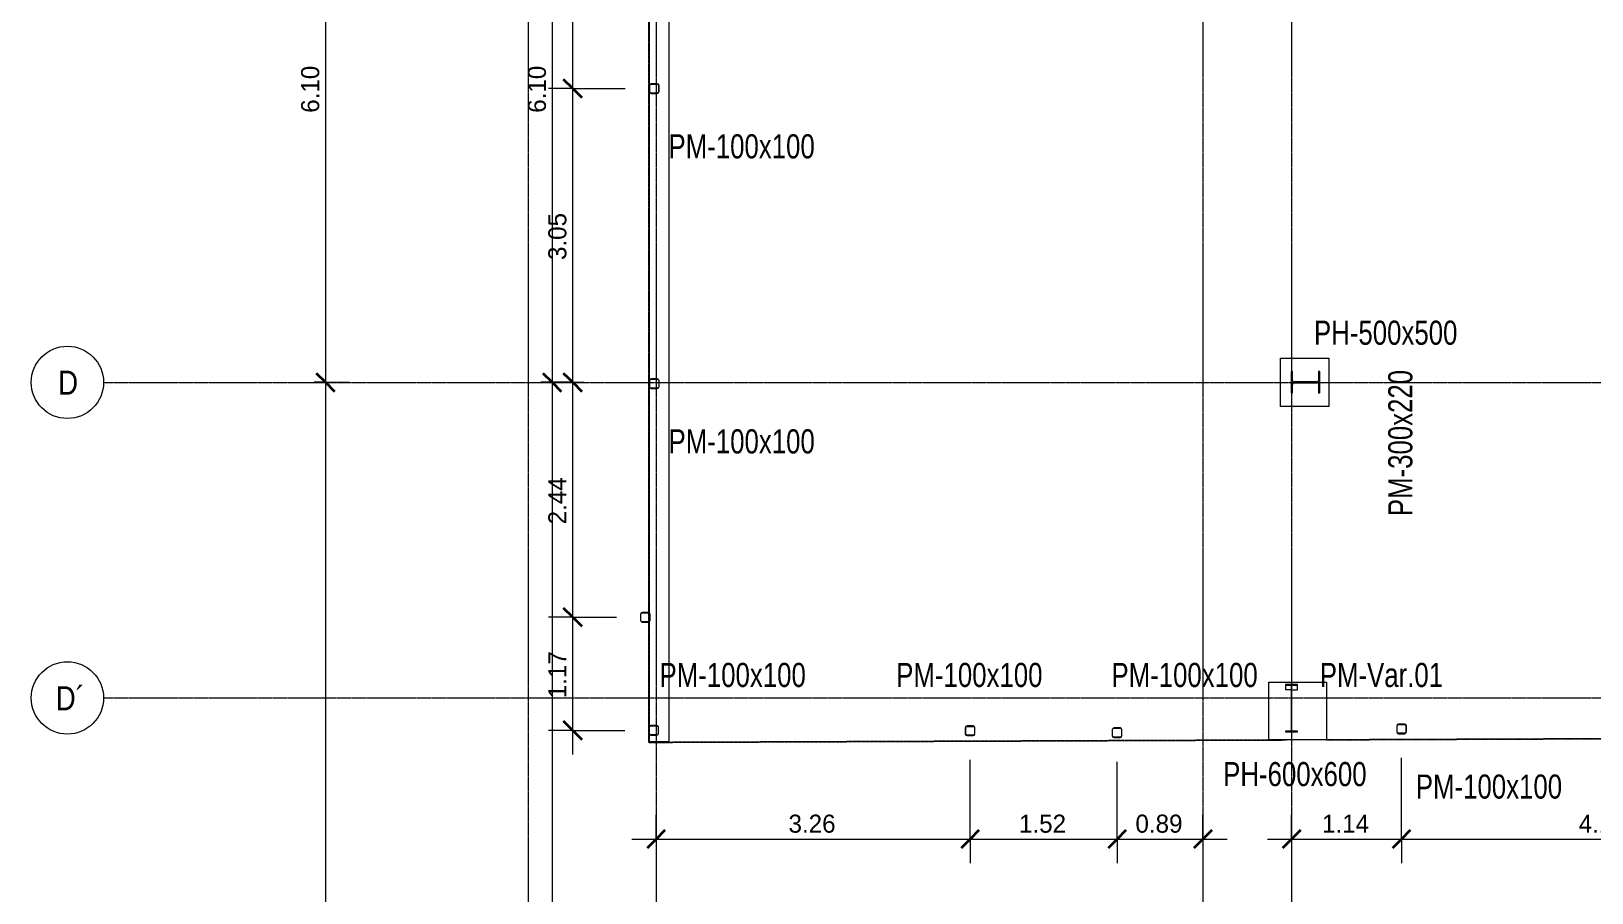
# Model space of a CAD drawing. Header units: centimetres. Extents: x -13763 to -5005, y -754 to 6606.
# Drawn here: x -13763 to -12145, y 2019 to 2913 of the extents above; entities that cross this region are included whole.
import ezdxf

# ---------------------------------------------------------------- set-up
doc = ezdxf.new("R2010")
doc.units = ezdxf.units.CM
doc.linetypes.add('_Overhead', pattern=[0.47625, 0.3175, -0.15875])
doc.linetypes.add('Grid Line', pattern=[2.2225, 1.27, -0.3175, 0.3175, -0.3175])
for name, color, linetype, lineweight in [('A-ANNO-DIMS', 7, 'Continuous', 9), ('A-ANNO-DIMS-125', 7, 'Continuous', 9), ('A-FLOR', 7, 'Continuous', 9), ('A-WALL', 7, 'Continuous', 9), ('S-COLS', 7, 'Continuous', 9), ('S-COLS-IDEN', 7, 'Continuous', 9), ('S-GRID', 7, 'Continuous', 9), ('S-GRID-IDEN', 7, 'Continuous', 9)]:
    doc.layers.add(name, color=color, linetype=linetype, lineweight=lineweight)
doc.styles.add('Century Gothic', font='GOTHIC.TTF', dxfattribs={"width": 0.8, "height": 25})
doc.styles.add('Century Gothic_1', font='GOTHIC.TTF', dxfattribs={"height": 18.75})
doc.styles.add('Saira Condensed', font='SairaCondensed-Regular.ttf', dxfattribs={"height": 25})
doc.dimstyles.new('FCA_N_Cotas_E100_1', dxfattribs={"dimscale": 30.48, "dimtxt": 19.578155, "dimasz": 0.615157, "dimexe": 0.82021, "dimexo": 0.82021, "dimgap": 0.04101, "dimtad": 1, "dimlfac": 0.01, "dimrnd": 0.01, "dimzin": 0, "dimdsep": 46, "dimtxsty": 'Century Gothic_1', "dimblk1": 'OBLIQUE', "dimblk2": 'OBLIQUE', "dimsah": 1, "dimcen": 0.09, "dimdle": 0.82021, "dimadec": 3, "dimazin": 2, "dimtfac": 1, "dimtdec": 4, "dimtix": 1, "dimtmove": 0, "dimatfit": 3, "dimfxl": 1, "dimtvp": 1, "dimtolj": 1, "dimtzin": 0, "dimarcsym": 2})

# ---------------------------------------------------------------- blocks, each defined once
blk = doc.blocks.new('HSS Rectangular-Column - 100 x 100 mm-1472442-N01 - Planta - Detalle planta 02')
at = {"layer": 'S-COLS'}
h = blk.add_hatch(dxfattribs=at)
h.set_pattern_fill('FP_1', color=256, style=0, pattern_type=2)
h.set_pattern_definition([(45, (10151.38, -2920.313), (-31.4309, 31.4309), []), (45, (10151.38, -2872.69), (-31.4309, 31.4309), [])])
h.paths.add_polyline_path([(-3.1, -5), (3.1, -5), (4.4, -4.4), (5, -3.1), (5, 3.1), (4.4, 4.4), (3.1, 5), (-3.1, 5), (-4.4, 4.4), (-5, 3.1), (-5, -3.1), (-4.4, -4.4)])
h.paths.add_polyline_path([(-3.6, -4.6), (-4.3, -4.3), (-4.6, -3.6), (-4.6, 3.6), (-4.3, 4.3), (-3.6, 4.6), (3.6, 4.6), (4.3, 4.3), (4.6, 3.6), (4.6, -3.6), (4.3, -4.3), (3.6, -4.6)])
at = {"layer": 'S-COLS', "lineweight": 18}
for p, q in [((-5, 3.1), (-5, -3.1)), ((-4.6, -3.6), (-4.6, 3.6)), ((-3.6, 4.6), (3.6, 4.6)), ((3.1, 5), (-3.1, 5)), ((4.6, 3.6), (4.6, -3.6)), ((5, -3.1), (5, 3.1)), ((3.6, -4.6), (-3.6, -4.6)), ((-3.1, -5), (3.1, -5))]:
    blk.add_line(p, q, dxfattribs=at)
for centre, radius, start, end in [((-3.1, 3.1), 1.9, 90, 180), ((-3.6, 3.6), 0.952, 90, 180), ((3.1, 3.1), 1.91, 360, 90), ((3.6, 3.6), 0.953, 0, 90), ((-3.1, -3.1), 1.91, 180, 270), ((-3.6, -3.6), 0.953, 180, 270), ((3.1, -3.1), 1.9, 270, 360), ((3.6, -3.6), 0.952, 270, 0)]:
    blk.add_arc(centre, radius, start, end, dxfattribs=at)
blk = doc.blocks.new('HSS Rectangular-Column - 100 x 100 mm-V1-N01 - Planta - Detalle planta 02')
at = {"layer": 'S-COLS'}
h = blk.add_hatch(dxfattribs=at)
h.set_pattern_fill('FP_2', color=256, style=0, pattern_type=2)
h.set_pattern_definition([(45, (10150.923, -3279.784), (-31.4309, 31.4309), []), (45, (10150.923, -3232.16), (-31.4309, 31.4309), [])])
h.paths.add_polyline_path([(3.1, -5), (4.4, -4.4), (5, -3.1), (5, 3.1), (4.4, 4.4), (3.1, 5), (-3.1, 5), (-4.4, 4.4), (-5, 3.1), (-5, -3.1), (-4.4, -4.4), (-3.1, -5)])
h.paths.add_polyline_path([(3.6, -4.6), (-3.6, -4.6), (-4.3, -4.3), (-4.6, -3.6), (-4.6, 3.6), (-4.3, 4.3), (-3.6, 4.6), (3.6, 4.6), (4.3, 4.3), (4.6, 3.6), (4.6, -3.6), (4.3, -4.3)])
at = {"layer": 'S-COLS', "lineweight": 18}
for p, q in [((-5, 3.1), (-5, -3.1)), ((-4.6, -3.6), (-4.6, 3.6)), ((-3.6, 4.6), (3.6, 4.6)), ((3.1, 5), (-3.1, 5)), ((4.6, 3.6), (4.6, -3.6)), ((5, -3.1), (5, 3.1)), ((3.6, -4.6), (-3.6, -4.6)), ((-3.1, -5), (3.1, -5))]:
    blk.add_line(p, q, dxfattribs=at)
for centre, radius, start, end in [((-3.1, 3.1), 1.9, 90, 180), ((-3.6, 3.6), 0.952, 90, 180), ((3.1, 3.1), 1.91, 360, 90), ((3.6, 3.6), 0.953, 0, 90), ((-3.1, -3.1), 1.91, 180, 270), ((-3.6, -3.6), 0.953, 180, 270), ((3.1, -3.1), 1.9, 270, 360), ((3.6, -3.6), 0.952, 270, 0)]:
    blk.add_arc(centre, radius, start, end, dxfattribs=at)
blk = doc.blocks.new('HSS Rectangular-Column - 100 x 100 mm-V2-N01 - Planta - Detalle planta 02')
at = {"layer": 'S-COLS', "lineweight": 18}
for p, q in [((-5, 3.095), (-5, -3.095)), ((-4.6, -3.6475), (-4.6, 3.6475)), ((-3.6475, 4.6), (3.6475, 4.6)), ((3.095, 5), (-3.095, 5)), ((4.6, 3.6475), (4.6, -3.6475)), ((5, -3.095), (5, 3.095)), ((3.6475, -4.6), (-3.6475, -4.6)), ((-3.095, -5), (3.095, -5))]:
    blk.add_line(p, q, dxfattribs=at)
for centre, radius, start, end in [((-3.095, 3.095), 1.905, 90, 180), ((-3.6475, 3.6475), 0.9525, 90, 180), ((3.095, 3.095), 1.905, 360, 90), ((3.6475, 3.6475), 0.9525, 0, 90), ((-3.095, -3.095), 1.905, 180, 270), ((-3.6475, -3.6475), 0.9525, 180, 270), ((3.095, -3.095), 1.905, 270, 360), ((3.6475, -3.6475), 0.9525, 270, 0)]:
    blk.add_arc(centre, radius, start, end, dxfattribs=at)
blk = doc.blocks.new('HSS Rectangular-Column - 100 x 100 mm-V5-N01 - Planta - Detalle planta 02')
at = {"layer": 'S-COLS'}
h = blk.add_hatch(dxfattribs=at)
h.set_pattern_fill('FP_4', color=256, style=0, pattern_type=2)
h.set_pattern_definition([(45, (10160.215, -3037.55), (-31.4309, 31.4309), []), (45, (10160.215, -2989.924), (-31.4309, 31.4309), [])])
h.paths.add_polyline_path([(3.1, -5), (4.4, -4.4), (5, -3.1), (5, 3.1), (4.4, 4.4), (3.1, 5), (-3.1, 5), (-4.4, 4.4), (-5, 3.1), (-5, -3.1), (-4.4, -4.4), (-3.1, -5)])
h.paths.add_polyline_path([(3.6, -4.6), (-3.7, -4.6), (-4.3, -4.3), (-4.6, -3.6), (-4.6, 3.6), (-4.3, 4.3), (-3.6, 4.6), (3.6, 4.6), (4.3, 4.3), (4.6, 3.6), (4.6, -3.6), (4.3, -4.3)])
at = {"layer": 'S-COLS', "lineweight": 18}
for p, q in [((-5, 3.1), (-5, -3.1)), ((-4.6, -3.6), (-4.6, 3.6)), ((-3.6, 4.6), (3.6, 4.6)), ((3.1, 5), (-3.1, 5)), ((4.6, 3.6), (4.6, -3.6)), ((5, -3.1), (5, 3.1)), ((3.6, -4.6), (-3.6, -4.6)), ((-3.1, -5), (3.1, -5))]:
    blk.add_line(p, q, dxfattribs=at)
for centre, radius, start, end in [((-3.1, 3.1), 1.9, 90, 180), ((-3.6, 3.6), 0.952, 90, 180), ((3.1, 3.1), 1.91, 360, 90), ((3.6, 3.6), 0.953, 0, 90), ((-3.1, -3.1), 1.91, 180, 270), ((-3.6, -3.6), 0.953, 180, 270), ((3.1, -3.1), 1.9, 270, 360), ((3.6, -3.6), 0.952, 270, 0)]:
    blk.add_arc(centre, radius, start, end, dxfattribs=at)
blk = doc.blocks.new('HSS Rectangular-Column - 100 x 100 mm-1652328-N01 - Planta - Detalle planta 02')
at = {"layer": 'S-COLS'}
h = blk.add_hatch(dxfattribs=at)
h.set_pattern_fill('FP_5', color=256, style=0, pattern_type=2)
h.set_pattern_definition([(45, (9823.527, -2919.813), (-31.4309, 31.4309), []), (45, (9823.527, -2872.19), (-31.4309, 31.4309), [])])
h.paths.add_polyline_path([(-3.1, -5), (3.1, -5), (4.4, -4.4), (5, -3.1), (5, 3.1), (4.4, 4.4), (3.1, 5), (-3.1, 5), (-4.4, 4.4), (-5, 3.1), (-5, -3.1), (-4.4, -4.4)])
h.paths.add_polyline_path([(-3.6, -4.6), (-4.3, -4.3), (-4.6, -3.6), (-4.6, 3.6), (-4.3, 4.3), (-3.6, 4.6), (3.6, 4.6), (4.3, 4.3), (4.6, 3.6), (4.6, -3.6), (4.3, -4.3), (3.6, -4.6)])
at = {"layer": 'S-COLS', "lineweight": 18}
for p, q in [((-5, 3.1), (-5, -3.1)), ((-4.6, -3.6), (-4.6, 3.6)), ((-3.6, 4.6), (3.6, 4.6)), ((3.1, 5), (-3.1, 5)), ((4.6, 3.6), (4.6, -3.6)), ((5, -3.1), (5, 3.1)), ((3.6, -4.6), (-3.6, -4.6)), ((-3.1, -5), (3.1, -5))]:
    blk.add_line(p, q, dxfattribs=at)
for centre, radius, start, end in [((-3.1, 3.1), 1.9, 90, 180), ((-3.6, 3.6), 0.952, 90, 180), ((3.1, 3.1), 1.91, 360, 90), ((3.6, 3.6), 0.953, 0, 90), ((-3.1, -3.1), 1.91, 180, 270), ((-3.6, -3.6), 0.953, 180, 270), ((3.1, -3.1), 1.9, 270, 360), ((3.6, -3.6), 0.952, 270, 0)]:
    blk.add_arc(centre, radius, start, end, dxfattribs=at)
blk = doc.blocks.new('HSS Rectangular-Column - 100 x 100 mm-1473130-N01 - Planta - Detalle planta 02')
at = {"layer": 'S-COLS', "lineweight": 18}
for p, q in [((-5, 3.095), (-5, -3.095)), ((-4.6, -3.6475), (-4.6, 3.6475)), ((-3.6475, 4.6), (3.6475, 4.6)), ((3.095, 5), (-3.095, 5)), ((4.6, 3.6475), (4.6, -3.6475)), ((5, -3.095), (5, 3.095)), ((3.6475, -4.6), (-3.6475, -4.6)), ((-3.095, -5), (3.095, -5))]:
    blk.add_line(p, q, dxfattribs=at)
for centre, radius, start, end in [((-3.095, 3.095), 1.905, 90, 180), ((-3.6475, 3.6475), 0.9525, 90, 180), ((3.095, 3.095), 1.905, 360, 90), ((3.6475, 3.6475), 0.9525, 0, 90), ((-3.095, -3.095), 1.905, 180, 270), ((-3.6475, -3.6475), 0.9525, 180, 270), ((3.095, -3.095), 1.905, 270, 360), ((3.6475, -3.6475), 0.9525, 270, 0)]:
    blk.add_arc(centre, radius, start, end, dxfattribs=at)
blk = doc.blocks.new('UC-Perfil universal-Pilar - 300 x 220-1638274-N01 - Planta - Detalle planta 02')
at = {"layer": 'S-COLS'}
h = blk.add_hatch(dxfattribs=at)
h.set_pattern_fill('FP_11', color=256, style=0, pattern_type=2)
h.set_pattern_definition([(315, (-3281.23, -9475.87), (31.4309, 31.4309), []), (315, (-3233.607, -9475.87), (31.4309, 31.4309), [])])
h.paths.add_polyline_path([(-11, 15), (-11, 13.5), (-2, 13.5), (-0.9, 13), (-0.5, 11.9), (-0.5, -11.9), (-0.9, -13), (-2, -13.5), (-11, -13.5), (-11, -15), (11, -15), (11, -13.5), (2, -13.5), (0.9, -13), (0.5, -11.9), (0.5, 11.9), (0.9, 13), (2, 13.5), (11, 13.5), (11, 15)])
at = {"layer": 'S-COLS', "lineweight": 18}
for p, q in [((11, 15), (-11, 15)), ((-11, 15), (-11, 13.5)), ((-11, 13.5), (-2, 13.5)), ((-0.5, 11.9), (-0.5, -11.9)), ((0.5, -11.9), (0.5, 11.9)), ((2, 13.5), (11, 13.5)), ((11, 13.5), (11, 15)), ((-2, -13.5), (-11, -13.5)), ((-11, -13.5), (-11, -15)), ((-11, -15), (11, -15)), ((11, -13.5), (2, -13.5)), ((11, -15), (11, -13.5))]:
    blk.add_line(p, q, dxfattribs=at)
for centre, start, end in [((-2, 11.9), 0, 90), ((2, 11.9), 90, 180), ((-2, -11.9), 270, 0), ((2, -11.9), 180, 270)]:
    blk.add_arc(centre, 1.52, start, end, dxfattribs=at)
blk = doc.blocks.new('HSS Rectangular-Column - 100 x 100 mm-1468480-N01 - Planta - Detalle planta 02')
at = {"layer": 'S-COLS'}
h = blk.add_hatch(dxfattribs=at)
h.set_pattern_fill('FP_12', color=256, style=0, pattern_type=2)
h.set_pattern_definition([(45, (9376.32, -2921.813), (-31.4309, 31.4309), []), (45, (9376.32, -2874.19), (-31.4309, 31.4309), [])])
h.paths.add_polyline_path([(3.1, -5), (4.4, -4.4), (5, -3.1), (5, 3.1), (4.4, 4.4), (3.1, 5), (-3.1, 5), (-4.4, 4.4), (-5, 3.1), (-5, -3.1), (-4.4, -4.4), (-3.1, -5)])
h.paths.add_polyline_path([(3.6, -4.6), (-3.6, -4.6), (-4.3, -4.3), (-4.6, -3.6), (-4.6, 3.6), (-4.3, 4.3), (-3.6, 4.6), (3.6, 4.6), (4.3, 4.3), (4.6, 3.6), (4.6, -3.6), (4.3, -4.3)])
at = {"layer": 'S-COLS', "lineweight": 18}
for p, q in [((-5, 3.1), (-5, -3.1)), ((-4.6, -3.6), (-4.6, 3.6)), ((-3.6, 4.6), (3.6, 4.6)), ((3.1, 5), (-3.1, 5)), ((4.6, 3.6), (4.6, -3.6)), ((5, -3.1), (5, 3.1)), ((3.6, -4.6), (-3.6, -4.6)), ((-3.1, -5), (3.1, -5))]:
    blk.add_line(p, q, dxfattribs=at)
for centre, radius, start, end in [((-3.1, 3.1), 1.9, 90, 180), ((-3.6, 3.6), 0.952, 90, 180), ((3.1, 3.1), 1.91, 360, 90), ((3.6, 3.6), 0.953, 0, 90), ((-3.1, -3.1), 1.91, 180, 270), ((-3.6, -3.6), 0.953, 180, 270), ((3.1, -3.1), 1.9, 270, 360), ((3.6, -3.6), 0.952, 270, 0)]:
    blk.add_arc(centre, radius, start, end, dxfattribs=at)
blk = doc.blocks.new('Grid - 3mm-1819951-N01 - Planta - Detalle planta 02')
at = {"layer": 'S-GRID-IDEN', "color": 253, "true_color": 0xaaaaaa}
blk.add_circle((0, 0), 0.3, dxfattribs=at)
blk = doc.blocks.new('DIMBLOCK8-N01 - Planta - Detalle planta 02')
at = {"layer": 'A-ANNO-DIMS-125'}
for p, q in [((-13457.8, 3158.7), (-13469.5, 3158.7)), ((-13457.8, 3158.7), (-13457.8, 2548.7)), ((-13457.8, 3158.7), (-13432.8, 3158.7)), ((-13457.8, 2548.7), (-13469.5, 2548.7)), ((-13457.8, 2548.7), (-13432.8, 2548.7))]:
    blk.add_line(p, q, dxfattribs=at)
at = {"layer": 'A-ANNO-DIMS-125', "lineweight": 35}
for p, q in [((-13457.8, 3158.7), (-13467.2, 3168)), ((-13457.8, 3158.7), (-13448.4, 3149.3)), ((-13457.8, 2548.7), (-13467.2, 2558)), ((-13457.8, 2548.7), (-13448.4, 2539.3))]:
    blk.add_line(p, q, dxfattribs=at)
at = {"layer": 'A-ANNO-DIMS-125', "color": 0, "insert": (-13483.1, 2828.2), "char_height": 18.75, "width": 61.158, "attachment_point": 1, "rotation": 90, "line_spacing_factor": 0.984502, "style": 'Century Gothic_1'}
blk.add_mtext('6.10', dxfattribs=at)
blk = doc.blocks.new('_Oblique')
at = {"color": 0, "linetype": 'ByBlock', "lineweight": -2}
blk.add_line((-0.5, -0.5), (0.5, 0.5), dxfattribs=at)
blk = doc.blocks.new('DIMBLOCK9-N01 - Planta - Detalle planta 02')
at = {"layer": 'A-ANNO-DIMS-125', "lineweight": 35}
for p, q in [((-13457.8, 2548.7), (-13467.2, 2558)), ((-13457.8, 2548.7), (-13448.4, 2539.3)), ((-13457.8, 1330.8), (-13467.2, 1340.1)), ((-13457.8, 1330.8), (-13448.4, 1321.4))]:
    blk.add_line(p, q, dxfattribs=at)
at = {"layer": 'A-ANNO-DIMS-125'}
for p, q in [((-13457.8, 2548.7), (-13469.5, 2548.7)), ((-13457.8, 2548.7), (-13457.8, 1330.8)), ((-13457.8, 2548.7), (-13432.8, 2548.7)), ((-13457.8, 1330.8), (-13469.5, 1330.8)), ((-13457.8, 1330.8), (-13432.8, 1330.8))]:
    blk.add_line(p, q, dxfattribs=at)
at = {"layer": 'A-ANNO-DIMS-125', "color": 0, "insert": (-13483.1, 1906.9), "char_height": 18.75, "width": 78.686, "attachment_point": 1, "rotation": 90, "line_spacing_factor": 0.984502, "style": 'Century Gothic_1'}
blk.add_mtext('12.18', dxfattribs=at)
blk = doc.blocks.new('DIMBLOCK18-N01 - Planta - Detalle planta 02')
at = {"layer": 'A-ANNO-DIMS-125'}
for p, q in [((-13222.9, 3158.7), (-13234.6, 3158.7)), ((-13222.9, 3158.7), (-13222.9, 2548.7)), ((-13222.9, 3158.7), (-13197.9, 3158.7)), ((-13222.9, 2548.7), (-13234.6, 2548.7)), ((-13222.9, 2548.7), (-13197.9, 2548.7))]:
    blk.add_line(p, q, dxfattribs=at)
at = {"layer": 'A-ANNO-DIMS-125', "lineweight": 35}
for p, q in [((-13222.9, 3158.7), (-13232.2, 3168)), ((-13222.9, 3158.7), (-13213.5, 3149.3)), ((-13222.9, 2548.7), (-13232.2, 2558)), ((-13222.9, 2548.7), (-13213.5, 2539.3))]:
    blk.add_line(p, q, dxfattribs=at)
at = {"layer": 'A-ANNO-DIMS-125', "color": 0, "insert": (-13248.1, 2828.2), "char_height": 18.75, "width": 61.158, "attachment_point": 1, "rotation": 90, "line_spacing_factor": 0.984502, "style": 'Century Gothic_1'}
blk.add_mtext('6.10', dxfattribs=at)
blk = doc.blocks.new('DIMBLOCK19-N01 - Planta - Detalle planta 02')
at = {"layer": 'A-ANNO-DIMS-125', "lineweight": 35}
for p, q in [((-13222.9, 2548.7), (-13232.2, 2558)), ((-13222.9, 2548.7), (-13213.5, 2539.3)), ((-13222.9, 1330.8), (-13232.2, 1340.1)), ((-13222.9, 1330.8), (-13213.5, 1321.4))]:
    blk.add_line(p, q, dxfattribs=at)
at = {"layer": 'A-ANNO-DIMS-125'}
for p, q in [((-13222.9, 2548.7), (-13234.6, 2548.7)), ((-13222.9, 2548.7), (-13222.9, 1330.8)), ((-13222.9, 2548.7), (-13197.9, 2548.7)), ((-13222.9, 1330.8), (-13234.6, 1330.8)), ((-13222.9, 1330.8), (-13197.9, 1330.8))]:
    blk.add_line(p, q, dxfattribs=at)
at = {"layer": 'A-ANNO-DIMS-125', "color": 0, "insert": (-13248.1, 1906.9), "char_height": 18.75, "width": 78.686, "attachment_point": 1, "rotation": 90, "line_spacing_factor": 0.984502, "style": 'Century Gothic_1'}
blk.add_mtext('12.18', dxfattribs=at)
blk = doc.blocks.new('DIMBLOCK32-N01 - Planta - Detalle planta 02')
at = {"layer": 'A-ANNO-DIMS-125', "lineweight": 35}
for p, q in [((-13201.6, 2305.1), (-13211, 2314.4)), ((-13201.6, 2305.1), (-13192.2, 2295.7)), ((-13201.6, 2187.8), (-13211, 2197.2)), ((-13201.6, 2187.8), (-13192.2, 2178.4))]:
    blk.add_line(p, q, dxfattribs=at)
at = {"layer": 'A-ANNO-DIMS-125'}
for p, q in [((-13201.6, 2305.1), (-13226.6, 2305.1)), ((-13201.6, 2162.8), (-13201.6, 2305.1)), ((-13201.6, 2305.1), (-13156.3, 2305.1)), ((-13201.6, 2187.8), (-13226.6, 2187.8)), ((-13201.6, 2187.8), (-13147.5, 2187.8))]:
    blk.add_line(p, q, dxfattribs=at)
at = {"layer": 'A-ANNO-DIMS-125', "color": 0, "insert": (-13226.9, 2221), "char_height": 18.75, "width": 61.158, "attachment_point": 1, "rotation": 90, "line_spacing_factor": 0.984502, "style": 'Century Gothic_1'}
blk.add_mtext('1.17', dxfattribs=at)
blk = doc.blocks.new('DIMBLOCK33-N01 - Planta - Detalle planta 02')
at = {"layer": 'A-ANNO-DIMS-125', "lineweight": 35}
for p, q in [((-13201.6, 2548.7), (-13211, 2558)), ((-13201.6, 2548.7), (-13192.2, 2539.3)), ((-13201.6, 2305.1), (-13211, 2314.4)), ((-13201.6, 2305.1), (-13192.2, 2295.7))]:
    blk.add_line(p, q, dxfattribs=at)
at = {"layer": 'A-ANNO-DIMS-125'}
for p, q in [((-13201.6, 2548.7), (-13226.6, 2548.7)), ((-13201.6, 2305.1), (-13201.6, 2548.7)), ((-13201.6, 2548.7), (-13189.9, 2548.7)), ((-13201.6, 2305.1), (-13226.6, 2305.1)), ((-13201.6, 2305.1), (-13156.3, 2305.1))]:
    blk.add_line(p, q, dxfattribs=at)
at = {"layer": 'A-ANNO-DIMS-125', "color": 0, "insert": (-13226.9, 2401.4), "char_height": 18.75, "width": 61.158, "attachment_point": 1, "rotation": 90, "line_spacing_factor": 0.984502, "style": 'Century Gothic_1'}
blk.add_mtext('2.44', dxfattribs=at)
blk = doc.blocks.new('DIMBLOCK34-N01 - Planta - Detalle planta 02')
at = {"layer": 'A-ANNO-DIMS-125'}
for p, q in [((-13201.6, 2853.3), (-13226.6, 2853.3)), ((-13201.6, 2548.7), (-13201.6, 2853.3)), ((-13201.6, 2853.3), (-13147.1, 2853.3)), ((-13201.6, 2548.7), (-13226.6, 2548.7)), ((-13201.6, 2548.7), (-13189.9, 2548.7))]:
    blk.add_line(p, q, dxfattribs=at)
at = {"layer": 'A-ANNO-DIMS-125', "lineweight": 35}
for p, q in [((-13201.6, 2853.3), (-13211, 2862.6)), ((-13201.6, 2853.3), (-13192.2, 2843.9)), ((-13201.6, 2548.7), (-13211, 2558)), ((-13201.6, 2548.7), (-13192.2, 2539.3))]:
    blk.add_line(p, q, dxfattribs=at)
at = {"layer": 'A-ANNO-DIMS-125', "color": 0, "insert": (-13226.9, 2675.5), "char_height": 18.75, "width": 61.158, "attachment_point": 1, "rotation": 90, "line_spacing_factor": 0.984502, "style": 'Century Gothic_1'}
blk.add_mtext('3.05', dxfattribs=at)
blk = doc.blocks.new('DIMBLOCK35-N01 - Planta - Detalle planta 02')
at = {"layer": 'A-ANNO-DIMS-125'}
for p, q in [((-13201.6, 3158.7), (-13226.6, 3158.7)), ((-13201.6, 2853.3), (-13201.6, 3158.7)), ((-13201.6, 3158.7), (-13189.9, 3158.7)), ((-13201.6, 2853.3), (-13226.6, 2853.3)), ((-13201.6, 2853.3), (-13147.1, 2853.3))]:
    blk.add_line(p, q, dxfattribs=at)
at = {"layer": 'A-ANNO-DIMS-125', "lineweight": 35}
for p, q in [((-13201.6, 3158.7), (-13211, 3168)), ((-13201.6, 3158.7), (-13192.2, 3149.3)), ((-13201.6, 2853.3), (-13211, 2862.6)), ((-13201.6, 2853.3), (-13192.2, 2843.9))]:
    blk.add_line(p, q, dxfattribs=at)
at = {"layer": 'A-ANNO-DIMS-125', "color": 0, "insert": (-13226.9, 2980.5), "char_height": 18.75, "width": 61.158, "attachment_point": 1, "rotation": 90, "line_spacing_factor": 0.984502, "style": 'Century Gothic_1'}
blk.add_mtext('3.05', dxfattribs=at)
blk = doc.blocks.new('DIMBLOCK38-N01 - Planta - Detalle planta 02')
at = {"layer": 'A-ANNO-DIMS-125'}
for p, q in [((-12789.7, 2075.1), (-12789.7, 2157.3)), ((-13115.2, 2075.1), (-13115.2, 2100.1)), ((-13140.2, 2075.1), (-12789.7, 2075.1)), ((-13115.2, 2075.1), (-13115.2, 2063.4)), ((-12789.7, 2075.1), (-12789.7, 2050.1))]:
    blk.add_line(p, q, dxfattribs=at)
at = {"layer": 'A-ANNO-DIMS-125', "lineweight": 35}
for p, q in [((-13115.2, 2075.1), (-13124.5, 2065.7)), ((-13115.2, 2075.1), (-13105.8, 2084.5)), ((-12789.7, 2075.1), (-12799, 2065.7)), ((-12789.7, 2075.1), (-12780.3, 2084.5))]:
    blk.add_line(p, q, dxfattribs=at)
at = {"layer": 'A-ANNO-DIMS-125', "color": 0, "insert": (-12977.9, 2100.4), "char_height": 18.75, "width": 61.158, "attachment_point": 1, "line_spacing_factor": 0.984502, "style": 'Century Gothic_1'}
blk.add_mtext('3.26', dxfattribs=at)
blk = doc.blocks.new('DIMBLOCK39-N01 - Planta - Detalle planta 02')
at = {"layer": 'A-ANNO-DIMS-125'}
for p, q in [((-12789.7, 2075.1), (-12789.7, 2157.3)), ((-12637.4, 2075.1), (-12637.4, 2155.3)), ((-12789.7, 2075.1), (-12637.4, 2075.1)), ((-12789.7, 2075.1), (-12789.7, 2050.1)), ((-12637.4, 2075.1), (-12637.4, 2050.1))]:
    blk.add_line(p, q, dxfattribs=at)
at = {"layer": 'A-ANNO-DIMS-125', "lineweight": 35}
for p, q in [((-12789.7, 2075.1), (-12799, 2065.7)), ((-12789.7, 2075.1), (-12780.3, 2084.5)), ((-12637.4, 2075.1), (-12646.7, 2065.7)), ((-12637.4, 2075.1), (-12628, 2084.5))]:
    blk.add_line(p, q, dxfattribs=at)
at = {"layer": 'A-ANNO-DIMS-125', "color": 0, "insert": (-12739, 2100.4), "char_height": 18.75, "width": 61.158, "attachment_point": 1, "line_spacing_factor": 0.984502, "style": 'Century Gothic_1'}
blk.add_mtext('1.52', dxfattribs=at)
blk = doc.blocks.new('DIMBLOCK40-N01 - Planta - Detalle planta 02')
at = {"layer": 'A-ANNO-DIMS-125'}
for p, q in [((-12637.4, 2075.1), (-12637.4, 2155.3)), ((-12548.3, 2075.1), (-12548.3, 2100.1)), ((-12637.4, 2075.1), (-12523.3, 2075.1)), ((-12637.4, 2075.1), (-12637.4, 2050.1)), ((-12548.3, 2075.1), (-12548.3, 2063.4))]:
    blk.add_line(p, q, dxfattribs=at)
at = {"layer": 'A-ANNO-DIMS-125', "lineweight": 35}
for p, q in [((-12637.4, 2075.1), (-12646.7, 2065.7)), ((-12637.4, 2075.1), (-12628, 2084.5)), ((-12548.3, 2075.1), (-12557.7, 2065.7)), ((-12548.3, 2075.1), (-12538.9, 2084.5))]:
    blk.add_line(p, q, dxfattribs=at)
at = {"layer": 'A-ANNO-DIMS-125', "color": 0, "insert": (-12618.3, 2100.4), "char_height": 18.75, "width": 61.158, "attachment_point": 1, "line_spacing_factor": 0.984502, "style": 'Century Gothic_1'}
blk.add_mtext('0.89', dxfattribs=at)
blk = doc.blocks.new('DIMBLOCK41-N01 - Planta - Detalle planta 02')
at = {"layer": 'A-ANNO-DIMS-125'}
for p, q in [((-12342.4, 2075.1), (-12342.4, 2159.3)), ((-12456.4, 2075.1), (-12456.4, 2100.1)), ((-12481.4, 2075.1), (-12342.4, 2075.1)), ((-12456.4, 2075.1), (-12456.4, 2063.4)), ((-12342.4, 2075.1), (-12342.4, 2050.1))]:
    blk.add_line(p, q, dxfattribs=at)
at = {"layer": 'A-ANNO-DIMS-125', "lineweight": 35}
for p, q in [((-12456.4, 2075.1), (-12465.8, 2065.7)), ((-12456.4, 2075.1), (-12447, 2084.5)), ((-12342.4, 2075.1), (-12351.8, 2065.7)), ((-12342.4, 2075.1), (-12333.1, 2084.5))]:
    blk.add_line(p, q, dxfattribs=at)
at = {"layer": 'A-ANNO-DIMS-125', "color": 0, "insert": (-12424.9, 2100.4), "char_height": 18.75, "width": 61.158, "attachment_point": 1, "line_spacing_factor": 0.984502, "style": 'Century Gothic_1'}
blk.add_mtext('1.14', dxfattribs=at)
blk = doc.blocks.new('DIMBLOCK42-N01 - Planta - Detalle planta 02')
at = {"layer": 'A-ANNO-DIMS-125'}
for p, q in [((-12342.4, 2075.1), (-12342.4, 2159.3)), ((-11924.2, 2075.1), (-11924.2, 2159.3)), ((-12342.4, 2075.1), (-11924.2, 2075.1)), ((-12342.4, 2075.1), (-12342.4, 2050.1)), ((-11924.2, 2075.1), (-11924.2, 2050.1))]:
    blk.add_line(p, q, dxfattribs=at)
at = {"layer": 'A-ANNO-DIMS-125', "lineweight": 35}
for p, q in [((-12342.4, 2075.1), (-12351.8, 2065.7)), ((-12342.4, 2075.1), (-12333.1, 2084.5)), ((-11924.2, 2075.1), (-11933.6, 2065.7)), ((-11924.2, 2075.1), (-11914.8, 2084.5))]:
    blk.add_line(p, q, dxfattribs=at)
at = {"layer": 'A-ANNO-DIMS-125', "color": 0, "insert": (-12158.8, 2100.4), "char_height": 18.75, "width": 61.158, "attachment_point": 1, "line_spacing_factor": 0.984502, "style": 'Century Gothic_1'}
blk.add_mtext('4.18', dxfattribs=at)

msp = doc.modelspace()

# ---------------------------------------------------------------- linework, layer by layer
at = {"layer": 'A-FLOR', "color": 8, "linetype": '_Overhead', "true_color": 0x808080}
for p, q in [((-13122.844, 2309.892), (-13122.844, 3781.844)), ((-13122.844, 3781.844), (-13122.844, 2309.892)), ((-13122.844, 2300.46), (-13122.844, 2309.66)), ((-13122.844, 2309.66), (-13122.844, 2300.46)), ((-13122.844, 2175.264), (-13122.844, 2300.227)), ((-13122.844, 2300.227), (-13122.844, 2175.264)), ((-12461.219, 2177.796), (-13122.844, 2175.264)), ((-13122.844, 2175.264), (-12461.219, 2177.796)), ((-11555.745, 2181.263), (-12420.139, 2177.954)), ((-12420.139, 2177.954), (-11555.745, 2181.263))]:
    msp.add_line(p, q, dxfattribs=at)
at = {"layer": 'A-WALL', "color": 253, "true_color": 0xaaaaaa}
for p, q in [((-13121.894, 2856.841), (-13121.894, 3781.844)), ((-13101.894, 3765.501), (-13101.894, 2176.231)), ((-13121.894, 2550.773), (-13121.894, 2849.703)), ((-13121.894, 2309.46), (-13121.894, 2543.818)), ((-13121.894, 2301.051), (-13121.894, 2309.069)), ((-13121.894, 2192.277), (-13121.894, 2300.659)), ((-13121.894, 2183.656), (-13121.894, 2191.992)), ((-13121.894, 2176.231), (-13121.894, 2183.37)), ((-13121.894, 2176.231), (-13101.894, 2176.231))]:
    msp.add_line(p, q, dxfattribs=at)
at = {"layer": 'S-COLS'}
for p, q in [((-12468, 2573.742), (-12418, 2573.742)), ((-12468, 2523.742), (-12468, 2573.742)), ((-12418, 2573.742), (-12418, 2523.742)), ((-12418, 2523.742), (-12468, 2523.742)), ((-12480.139, 2237.796), (-12420.139, 2237.796)), ((-12480.139, 2177.796), (-12480.139, 2237.796)), ((-12462.639, 2234.681), (-12462.639, 2229.874)), ((-12450.139, 2229.874), (-12450.139, 2234.681)), ((-12420.139, 2237.796), (-12420.139, 2177.796)), ((-12456.744, 2229.874), (-12462.639, 2229.874)), ((-12456.034, 2229.874), (-12450.139, 2229.874)), ((-12420.139, 2177.796), (-12480.139, 2177.796))]:
    msp.add_line(p, q, dxfattribs=at)
at = {"layer": 'S-COLS', "lineweight": 18}
for p, q in [((-12450.139, 2235.263), (-12462.639, 2235.263)), ((-12462.639, 2235.263), (-12462.639, 2234.681)), ((-12462.639, 2234.681), (-12456.744, 2234.681)), ((-12456.744, 2234.681), (-12456.744, 2186.778)), ((-12456.034, 2234.681), (-12450.139, 2234.681)), ((-12456.034, 2186.778), (-12456.034, 2234.681)), ((-12450.139, 2234.681), (-12450.139, 2235.263)), ((-12456.744, 2186.778), (-12462.639, 2186.778)), ((-12462.639, 2186.778), (-12462.639, 2186.196)), ((-12462.639, 2186.196), (-12450.139, 2186.196)), ((-12450.139, 2186.778), (-12456.034, 2186.778)), ((-12450.139, 2186.196), (-12450.139, 2186.778))]:
    msp.add_line(p, q, dxfattribs=at)
at = {"layer": 'S-GRID', "color": 253, "linetype": 'Grid Line', "true_color": 0xaaaaaa}
for p, q in [((-13247.591, 6531.109), (-13247.591, 803.611)), ((-13115.164, 6531.109), (-13115.164, 803.611)), ((-12548.304, 6531.109), (-12548.304, 803.611)), ((-12456.389, 6531.109), (-12456.389, 803.611)), ((-13687.863, 2548.662), (-10657.535, 2548.662)), ((-13687.863, 2221.376), (-10657.535, 2221.376))]:
    msp.add_line(p, q, dxfattribs=at)

# ---------------------------------------------------------------- block references
at = {"layer": 'S-COLS'}
for name, p in [('HSS Rectangular-Column - 100 x 100 mm-V2-N01 - Planta - Detalle planta 02', (-13117.09, 2853.272)), ('HSS Rectangular-Column - 100 x 100 mm-V1-N01 - Planta - Detalle planta 02', (-13117.052, 2547.295)), ('HSS Rectangular-Column - 100 x 100 mm-V5-N01 - Planta - Detalle planta 02', (-13126.344, 2305.06)), ('HSS Rectangular-Column - 100 x 100 mm-1472442-N01 - Planta - Detalle planta 02', (-13117.509, 2187.824)), ('HSS Rectangular-Column - 100 x 100 mm-1652328-N01 - Planta - Detalle planta 02', (-12789.656, 2187.324)), ('HSS Rectangular-Column - 100 x 100 mm-1473130-N01 - Planta - Detalle planta 02', (-12637.372, 2185.324)), ('HSS Rectangular-Column - 100 x 100 mm-1468480-N01 - Planta - Detalle planta 02', (-12342.45, 2189.324))]:
    msp.add_blockref(name, p, dxfattribs=at)
at = {"layer": 'S-COLS', "rotation": 90.00000000000026}
msp.add_blockref('UC-Perfil universal-Pilar - 300 x 220-1638274-N01 - Planta - Detalle planta 02', (-12442, 2548.742), dxfattribs=at)
at = {"layer": 'S-GRID-IDEN', "color": 253, "true_color": 0xaaaaaa, "xscale": 125, "yscale": 125, "zscale": 125, "rotation": 269.9999999999996}
for p in [(-13725.363, 2548.662), (-13725.363, 2221.376)]:
    msp.add_blockref('Grid - 3mm-1819951-N01 - Planta - Detalle planta 02', p, dxfattribs=at)

# ---------------------------------------------------------------- texts
at = {"layer": 'S-COLS-IDEN', "char_height": 25, "attachment_point": 1, "style": 'Century Gothic'}
for s, insert, width in [('PM-100x100', (-13102.309, 2805.929), 196.41344), ('PH-500x500', (-12433.219, 2612.647), 186.79319), ('PM-100x100', (-13102.271, 2499.953), 196.41344), ('PM-100x100', (-13111.563, 2257.717), 196.41344), ('PM-100x100', (-12866.255, 2257.717), 196.41344), ('PM-100x100', (-12643.167, 2257.717), 196.41344), ('PM-Var.01', (-12427.219, 2257.717), 168.35437), ('PH-600x600', (-12527.358, 2154.933), 186.79319), ('PM-100x100', (-12327.669, 2141.981), 196.41344)]:
    msp.add_mtext(s, dxfattribs=dict(at, insert=insert, width=width))
at = {"layer": 'S-COLS-IDEN', "insert": (-12356.257, 2409.923), "char_height": 25, "width": 196.41344, "attachment_point": 1, "rotation": 90, "style": 'Century Gothic'}
msp.add_mtext('PM-300x220', dxfattribs=at)
at = {"layer": 'S-GRID-IDEN', "color": 253, "true_color": 0xaaaaaa, "char_height": 25, "attachment_point": 1, "style": 'Saira Condensed'}
for s, insert, width in [('D', (-13734.971, 2560.837), 22.04641), ('D´', (-13737.471, 2233.55), 28.05906)]:
    msp.add_mtext(s, dxfattribs=dict(at, insert=insert, width=width))

# ---------------------------------------------------------------- dimensions: what is measured, and where the dimension line sits
at = {"layer": 'A-ANNO-DIMS'}
for base, p1, p2, override, picture, middle in [((-13457.786, 2548.662), (-13444.528, 3158.662), (-13444.528, 2548.662), {"dimpost": '<>', "dimfxl": 610}, 'DIMBLOCK8-N01 - Planta - Detalle planta 02', (-13468.883, 2853.662)), ((-13222.864, 2548.662), (-13209.605, 3158.662), (-13209.605, 2548.662), {"dimpost": '<>', "dimfxl": 610}, 'DIMBLOCK18-N01 - Planta - Detalle planta 02', (-13233.96, 2853.662)), ((-13201.615, 3158.662), (-13122.09, 2853.272), (-13214.873, 3158.662), {"dimpost": '<>', "dimfxl": 319.173782}, 'DIMBLOCK35-N01 - Planta - Detalle planta 02', (-13212.711, 3005.967)), ((-13201.615, 2853.272), (-13214.873, 2548.662), (-13122.09, 2853.272), {"dimpost": '<>', "dimfxl": 318.427075}, 'DIMBLOCK34-N01 - Planta - Detalle planta 02', (-13212.711, 2700.967)), ((-13457.786, 1330.773), (-13444.528, 2548.662), (-13444.528, 1330.773), {"dimpost": '<>', "dimfxl": 1217.889225}, 'DIMBLOCK9-N01 - Planta - Detalle planta 02', (-13468.883, 1939.718)), ((-13222.864, 1330.773), (-13209.605, 2548.662), (-13209.605, 1330.773), {"dimpost": '<>', "dimfxl": 1217.889225}, 'DIMBLOCK19-N01 - Planta - Detalle planta 02', (-13233.96, 1939.718)), ((-13201.615, 2548.662), (-13131.344, 2305.06), (-13214.873, 2548.662), {"dimpost": '<>', "dimfxl": 257.525616}, 'DIMBLOCK33-N01 - Planta - Detalle planta 02', (-13212.654, 2426.861)), ((-13201.615, 2305.06), (-13122.509, 2187.824), (-13131.344, 2305.06), {"dimpost": '<>', "dimfxl": 117.568043}, 'DIMBLOCK32-N01 - Planta - Detalle planta 02', (-13212.476, 2246.442))]:
    dim = msp.add_linear_dim(base=base, p1=p1, p2=p2, angle=90, dimstyle='FCA_N_Cotas_E100_1', override=override, dxfattribs=at)
    dim.commit()
    dim.dimension.update_dxf_attribs({"geometry": picture, "text_midpoint": middle})
for base, p1, p2, override, picture, middle in [((-12342.45, 2075.098), (-12456.389, 2088.357), (-12342.45, 2184.324), {"dimpost": '<>', "dimfxl": 148.969501}, 'DIMBLOCK41-N01 - Planta - Detalle planta 02', (-12399.42, 2086.138)), ((-11924.221, 2075.098), (-12342.45, 2184.324), (-11924.221, 2184.324), {"dimpost": '<>', "dimfxl": 418.228627}, 'DIMBLOCK42-N01 - Planta - Detalle planta 02', (-12133.335, 2086.195)), ((-12789.656, 2075.098), (-13115.164, 2088.357), (-12789.656, 2182.324), {"dimpost": '<>', "dimfxl": 338.80022}, 'DIMBLOCK38-N01 - Planta - Detalle planta 02', (-12952.41, 2086.195)), ((-12637.372, 2075.098), (-12789.656, 2182.324), (-12637.372, 2180.324), {"dimpost": '<>', "dimfxl": 152.297065}, 'DIMBLOCK39-N01 - Planta - Detalle planta 02', (-12713.514, 2086.195)), ((-12548.304, 2075.098), (-12637.372, 2180.324), (-12548.304, 2088.357), {"dimpost": '<>', "dimfxl": 128.027446}, 'DIMBLOCK40-N01 - Planta - Detalle planta 02', (-12592.838, 2086.195))]:
    dim = msp.add_linear_dim(base=base, p1=p1, p2=p2, dimstyle='FCA_N_Cotas_E100_1', override=override, dxfattribs=at)
    dim.commit()
    dim.dimension.update_dxf_attribs({"geometry": picture, "text_midpoint": middle})

doc.saveas('drawing.dxf')
